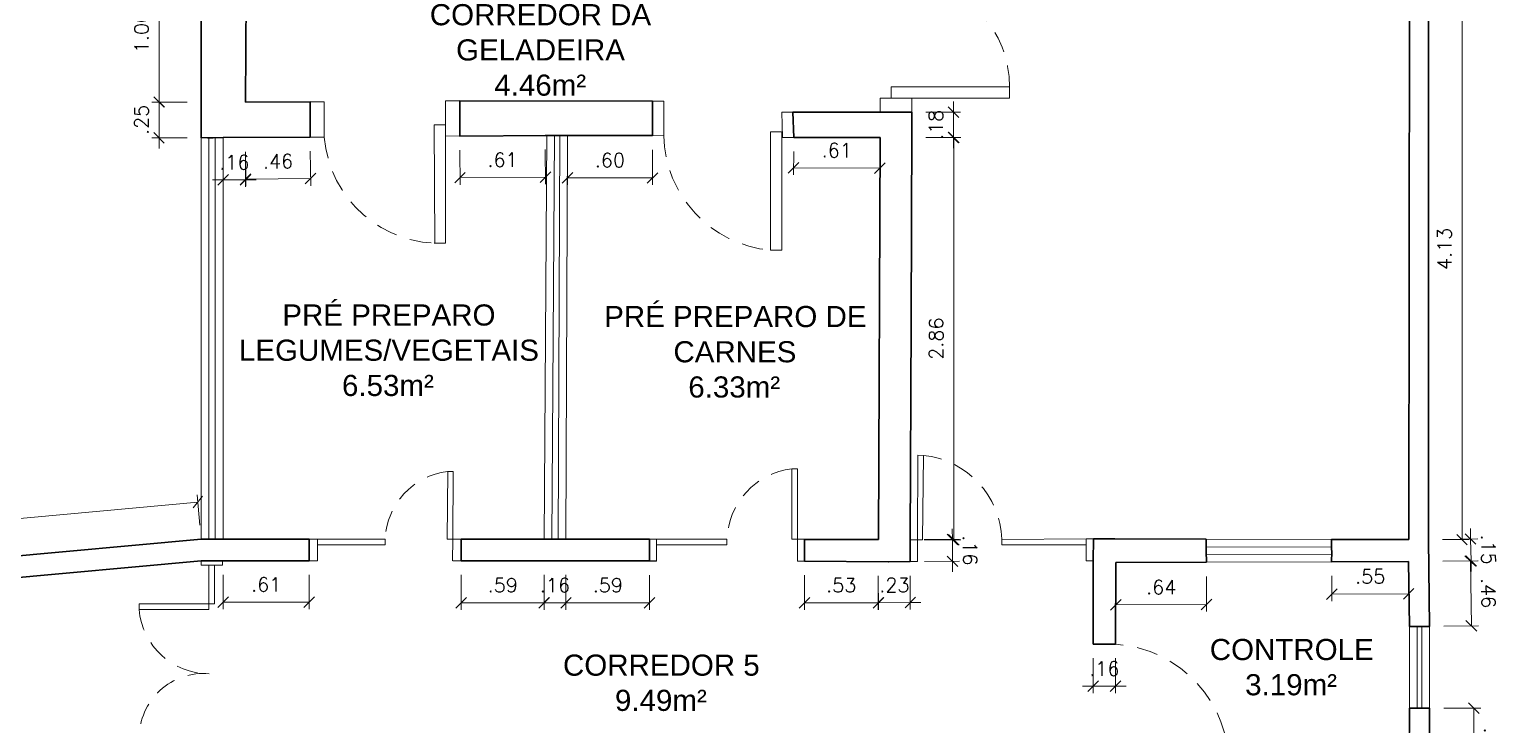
# Model space of a CAD drawing. Header units: centimetres. Extents: x 459.1 to 510, y 305.5 to 323.6.
# Drawn here: x 499.46 to 509.91, y 312.84 to 317.78 of the extents above; entities that cross this region are included whole.
import ezdxf

# ---------------------------------------------------------------- set-up
doc = ezdxf.new("R2010")
doc.units = ezdxf.units.CM
doc.header["$LTSCALE"] = 0.8
doc.linetypes.add('CONTINU', pattern=[0])
doc.linetypes.add('HIDDEN', pattern=[9.525, 6.35, -3.175])
for name, color, linetype, lineweight in [('ARQ-ALVENARIA', 1, 'Continuous', 30), ('ARQ-ALVENARIA FINA', 1, 'Continuous', 20), ('ARQ-COTAS', 30, 'Continuous', 9), ('ARQ-ESQ-TRACEJADA', 2, 'HIDDEN', 9), ('ARQ-ESQUADRIA', 2, 'Continuous', 15), ('ARQ-JANELA', 3, 'CONTINU', 15), ('ARQ-TEXTO4', 4, 'Continuous', 30)]:
    doc.layers.add(name, color=color, linetype=linetype, lineweight=lineweight)
doc.styles.add('arial', font='arial.ttf')
doc.styles.add('Romans_Anot', font='romans.shx')
doc.dimstyles.new('Escala 1-50', dxfattribs={"dimscale": 0.5, "dimtxt": 0.2, "dimasz": 0.15, "dimexe": 0.1, "dimexo": 0.2, "dimgap": 0.15, "dimtad": 1, "dimzin": 4, "dimdsep": 46, "dimtxsty": 'Romans_Anot', "dimblk": 'OBLIQUE', "dimcen": 0.25, "dimclrd": 256, "dimclre": 256, "dimclrt": 2, "dimadec": 0, "dimazin": 0, "dimtfac": 1, "dimtix": 1, "dimtmove": 2, "dimatfit": 3, "dimfxl": 1, "dimtfillclr": 256, "dimlwd": -1, "dimlwe": -1, "dimarcsym": 0})

# ---------------------------------------------------------------- blocks, each defined once
blk = doc.blocks.new('_Oblique')
at = {"color": 0, "linetype": 'ByBlock', "lineweight": -2}
blk.add_line((-0.5, -0.5), (0.5, 0.5), dxfattribs=at)
blk = doc.blocks.new('*D235')
at = {"layer": 'ARQ-COTAS', "ltscale": 0.03, "transparency": 16777216}
for p, q in [((509.503, 312.958), (509.766, 312.958)), ((509.716, 312.958), (509.716, 312.468)), ((509.503, 312.468), (509.766, 312.468))]:
    blk.add_line(p, q, dxfattribs=at)
at = {"layer": 'Defpoints', "color": 0, "lineweight": 5, "ltscale": 0.03, "transparency": 16777216}
for p in [(509.403, 312.958), (509.403, 312.468), (509.716, 312.468)]:
    blk.add_point(p, dxfattribs=at)
at = {"layer": 'ARQ-COTAS', "ltscale": 0.03, "transparency": 16777216, "xscale": 0.075, "yscale": 0.075, "zscale": 0.075}
for p, rotation in [((509.716, 312.958), 90.00014229508287), ((509.716, 312.468), 270.0001422950829)]:
    blk.add_blockref('_Oblique', p, dxfattribs=dict(at, rotation=rotation))
at = {"layer": 'ARQ-COTAS', "color": 2, "ltscale": 0.03, "transparency": 16777216, "insert": (509.841, 312.713), "char_height": 0.1, "attachment_point": 5, "rotation": 270.0001, "style": 'Romans_Anot'}
blk.add_mtext('.49', dxfattribs=at)
blk = doc.blocks.new('*D240')
at = {"layer": 'ARQ-COTAS', "ltscale": 0.03, "transparency": 16777216}
for p, q in [((509.497, 314.001), (509.742, 314.004)), ((509.692, 314.003), (509.699, 313.542)), ((509.503, 313.54), (509.749, 313.543))]:
    blk.add_line(p, q, dxfattribs=at)
at = {"layer": 'Defpoints', "color": 0, "lineweight": 5, "ltscale": 0.03, "transparency": 16777216}
for p in [(509.397, 313.999), (509.403, 313.538), (509.699, 313.542)]:
    blk.add_point(p, dxfattribs=at)
at = {"layer": 'ARQ-COTAS', "ltscale": 0.03, "transparency": 16777216, "xscale": 0.075, "yscale": 0.075, "zscale": 0.075}
for p, rotation in [((509.692, 314.003), 90.8219027695081), ((509.699, 313.542), 270.8219027695081)]:
    blk.add_blockref('_Oblique', p, dxfattribs=dict(at, rotation=rotation))
at = {"layer": 'ARQ-COTAS', "color": 2, "ltscale": 0.03, "transparency": 16777216, "insert": (509.82, 313.775), "char_height": 0.1, "attachment_point": 5, "rotation": 270.8219, "style": 'Romans_Anot'}
blk.add_mtext('.46', dxfattribs=at)
blk = doc.blocks.new('*D242')
at = {"layer": 'ARQ-COTAS', "ltscale": 0.03, "transparency": 16777216}
for p, q in [((509.494, 314.155), (509.744, 314.159)), ((509.694, 314.158), (509.693, 314.233)), ((509.694, 314.158), (509.697, 314.003)), ((509.497, 314.001), (509.747, 314.004)), ((509.697, 314.003), (509.698, 313.928))]:
    blk.add_line(p, q, dxfattribs=at)
at = {"layer": 'Defpoints', "color": 0, "lineweight": 5, "ltscale": 0.03, "transparency": 16777216}
for p in [(509.394, 314.154), (509.397, 313.999), (509.697, 314.003)]:
    blk.add_point(p, dxfattribs=at)
at = {"layer": 'ARQ-COTAS', "ltscale": 0.03, "transparency": 16777216, "xscale": 0.075, "yscale": 0.075, "zscale": 0.075}
for p, rotation in [((509.694, 314.158), 270.8219027695119), ((509.697, 314.003), 90.82190276951192)]:
    blk.add_blockref('_Oblique', p, dxfattribs=dict(at, rotation=rotation))
at = {"layer": 'ARQ-COTAS', "color": 2, "ltscale": 0.03, "transparency": 16777216, "insert": (509.821, 314.083), "char_height": 0.1, "attachment_point": 5, "rotation": 270.8219, "style": 'Romans_Anot'}
blk.add_mtext('.15', dxfattribs=at)
blk = doc.blocks.new('*D247')
at = {"layer": 'ARQ-COTAS', "ltscale": 0.03, "transparency": 16777216}
for p, q in [((509.496, 318.282), (509.684, 318.282)), ((509.633, 314.154), (509.634, 318.282)), ((509.494, 314.154), (509.683, 314.154))]:
    blk.add_line(p, q, dxfattribs=at)
at = {"layer": 'Defpoints', "color": 0, "lineweight": 5, "ltscale": 0.03, "transparency": 16777216}
for p in [(509.396, 318.282), (509.634, 318.282), (509.394, 314.154)]:
    blk.add_point(p, dxfattribs=at)
at = {"layer": 'ARQ-COTAS', "ltscale": 0.03, "transparency": 16777216, "xscale": 0.075, "yscale": 0.075, "zscale": 0.075}
for p, rotation in [((509.634, 318.282), 89.98130791832868), ((509.633, 314.154), 269.9813079183287)]:
    blk.add_blockref('_Oblique', p, dxfattribs=dict(at, rotation=rotation))
at = {"layer": 'ARQ-COTAS', "color": 2, "ltscale": 0.03, "transparency": 16777216, "insert": (509.509, 316.218), "char_height": 0.1, "attachment_point": 5, "rotation": 89.9813, "style": 'Romans_Anot'}
blk.add_mtext('4.13', dxfattribs=at)
blk = doc.blocks.new('*D255')
at = {"layer": 'ARQ-COTAS', "ltscale": 0.03, "transparency": 16777216}
for p, q in [((500.58, 318.256), (500.331, 318.256)), ((500.381, 318.256), (500.381, 317.261)), ((500.58, 317.261), (500.331, 317.261))]:
    blk.add_line(p, q, dxfattribs=at)
at = {"layer": 'Defpoints', "color": 0, "lineweight": 5, "ltscale": 0.03, "transparency": 16777216}
for p in [(500.68, 318.256), (500.381, 317.261), (500.68, 317.261)]:
    blk.add_point(p, dxfattribs=at)
at = {"layer": 'ARQ-COTAS', "ltscale": 0.03, "transparency": 16777216, "xscale": 0.075, "yscale": 0.075, "zscale": 0.075}
for p, rotation in [((500.381, 318.256), 90), ((500.381, 317.261), 270)]:
    blk.add_blockref('_Oblique', p, dxfattribs=dict(at, rotation=rotation))
at = {"layer": 'ARQ-COTAS', "color": 2, "ltscale": 0.03, "transparency": 16777216, "insert": (500.256, 317.758), "char_height": 0.1, "attachment_point": 5, "rotation": 90, "style": 'Romans_Anot'}
blk.add_mtext('1.00', dxfattribs=at)
blk = doc.blocks.new('*D256')
at = {"layer": 'ARQ-COTAS', "ltscale": 0.03, "transparency": 16777216}
for p, q in [((500.38, 317.261), (500.38, 317.336)), ((500.58, 317.261), (500.33, 317.261)), ((500.38, 317.261), (500.38, 317.007)), ((500.58, 317.007), (500.33, 317.007)), ((500.38, 317.007), (500.38, 316.932))]:
    blk.add_line(p, q, dxfattribs=at)
at = {"layer": 'Defpoints', "color": 0, "lineweight": 5, "ltscale": 0.03, "transparency": 16777216}
for p in [(500.68, 317.261), (500.38, 317.007), (500.68, 317.007)]:
    blk.add_point(p, dxfattribs=at)
at = {"layer": 'ARQ-COTAS', "ltscale": 0.03, "transparency": 16777216, "xscale": 0.075, "yscale": 0.075, "zscale": 0.075}
for p, rotation in [((500.38, 317.261), 270), ((500.38, 317.007), 90)]:
    blk.add_blockref('_Oblique', p, dxfattribs=dict(at, rotation=rotation))
at = {"layer": 'ARQ-COTAS', "color": 2, "ltscale": 0.03, "transparency": 16777216, "insert": (500.255, 317.134), "char_height": 0.1, "attachment_point": 5, "rotation": 90, "style": 'Romans_Anot'}
blk.add_mtext('.25', dxfattribs=at)
blk = doc.blocks.new('*D257')
at = {"layer": 'ARQ-COTAS', "ltscale": 0.03, "transparency": 16777216}
for p, q in [((500.671, 314.257), (500.652, 314.471)), ((500.656, 314.421), (497.006, 314.084)), ((497.021, 313.92), (497.002, 314.134))]:
    blk.add_line(p, q, dxfattribs=at)
at = {"layer": 'Defpoints', "color": 0, "lineweight": 5, "ltscale": 0.03, "transparency": 16777216}
for p in [(500.68, 314.158), (497.006, 314.084), (497.03, 313.821)]:
    blk.add_point(p, dxfattribs=at)
at = {"layer": 'ARQ-COTAS', "ltscale": 0.03, "transparency": 16777216, "xscale": 0.075, "yscale": 0.075, "zscale": 0.075}
for p, rotation in [((500.656, 314.421), 5.2768800513073), ((497.006, 314.084), 185.2768800513073)]:
    blk.add_blockref('_Oblique', p, dxfattribs=dict(at, rotation=rotation))
at = {"layer": 'ARQ-COTAS', "color": 2, "ltscale": 0.03, "transparency": 16777216, "insert": (498.82, 314.377), "char_height": 0.1, "attachment_point": 5, "rotation": 5.2769, "style": 'Romans_Anot'}
blk.add_mtext('3.67', dxfattribs=at)
blk = doc.blocks.new('*D348')
at = {"layer": 'ARQ-COTAS', "ltscale": 0.03, "transparency": 16777216}
for p, q in [((507.013, 313.313), (507.013, 313.063)), ((507.173, 313.313), (507.172, 313.063)), ((507.013, 313.113), (506.938, 313.113)), ((507.013, 313.113), (507.173, 313.113)), ((507.173, 313.113), (507.248, 313.113))]:
    blk.add_line(p, q, dxfattribs=at)
at = {"layer": 'Defpoints', "color": 0, "lineweight": 5, "ltscale": 0.03, "transparency": 16777216}
for p in [(507.013, 313.413), (507.173, 313.413), (507.173, 313.113)]:
    blk.add_point(p, dxfattribs=at)
at = {"layer": 'ARQ-COTAS', "ltscale": 0.03, "transparency": 16777216, "xscale": 0.075, "yscale": 0.075, "zscale": 0.075}
for p, rotation in [((507.013, 313.113), 359.914790755933), ((507.173, 313.113), 179.914790755933)]:
    blk.add_blockref('_Oblique', p, dxfattribs=dict(at, rotation=rotation))
at = {"layer": 'ARQ-COTAS', "color": 2, "ltscale": 0.03, "transparency": 16777216, "insert": (507.093, 313.238), "char_height": 0.1, "attachment_point": 5, "rotation": 359.9148, "style": 'Romans_Anot'}
blk.add_mtext('.16', dxfattribs=at)
blk = doc.blocks.new('*D349')
at = {"layer": 'ARQ-COTAS', "ltscale": 0.03, "transparency": 16777216}
for p, q in [((507.174, 313.891), (507.175, 313.641)), ((507.818, 313.893), (507.819, 313.643)), ((507.175, 313.691), (507.819, 313.693))]:
    blk.add_line(p, q, dxfattribs=at)
at = {"layer": 'Defpoints', "color": 0, "lineweight": 5, "ltscale": 0.03, "transparency": 16777216}
for p in [(507.174, 313.991), (507.818, 313.993), (507.819, 313.693)]:
    blk.add_point(p, dxfattribs=at)
at = {"layer": 'ARQ-COTAS', "ltscale": 0.03, "transparency": 16777216, "xscale": 0.075, "yscale": 0.075, "zscale": 0.075}
for p, rotation in [((507.175, 313.691), 180.229467363061), ((507.819, 313.693), 0.2294673630610322)]:
    blk.add_blockref('_Oblique', p, dxfattribs=dict(at, rotation=rotation))
at = {"layer": 'ARQ-COTAS', "color": 2, "ltscale": 0.03, "transparency": 16777216, "insert": (507.497, 313.817), "char_height": 0.1, "attachment_point": 5, "rotation": 0.2295, "style": 'Romans_Anot'}
blk.add_mtext('.64', dxfattribs=at)
blk = doc.blocks.new('*D351')
at = {"layer": 'ARQ-COTAS', "ltscale": 0.03, "transparency": 16777216}
for p, q in [((508.708, 313.897), (508.709, 313.717)), ((509.254, 313.899), (509.254, 313.719)), ((508.708, 313.767), (509.254, 313.769))]:
    blk.add_line(p, q, dxfattribs=at)
at = {"layer": 'Defpoints', "color": 0, "lineweight": 5, "ltscale": 0.03, "transparency": 16777216}
for p in [(508.707, 313.997), (509.253, 313.999), (509.254, 313.769)]:
    blk.add_point(p, dxfattribs=at)
at = {"layer": 'ARQ-COTAS', "ltscale": 0.03, "transparency": 16777216, "xscale": 0.075, "yscale": 0.075, "zscale": 0.075}
for p, rotation in [((508.708, 313.767), 180.2294673631047), ((509.254, 313.769), 0.2294673631046821)]:
    blk.add_blockref('_Oblique', p, dxfattribs=dict(at, rotation=rotation))
at = {"layer": 'ARQ-COTAS', "color": 2, "ltscale": 0.03, "transparency": 16777216, "insert": (508.981, 313.893), "char_height": 0.1, "attachment_point": 5, "rotation": 0.2295, "style": 'Romans_Anot'}
blk.add_mtext('.55', dxfattribs=at)
blk = doc.blocks.new('*D359')
at = {"layer": 'ARQ-COTAS', "ltscale": 0.03, "transparency": 16777216}
for p, q in [((505.814, 314.154), (506.064, 314.155)), ((506.014, 314.155), (506.013, 314.23)), ((506.015, 314), (506.014, 314.155)), ((505.815, 313.999), (506.065, 314)), ((506.015, 314), (506.015, 313.925))]:
    blk.add_line(p, q, dxfattribs=at)
at = {"layer": 'Defpoints', "color": 0, "lineweight": 5, "ltscale": 0.03, "transparency": 16777216}
for p in [(505.714, 314.153), (506.014, 314.155), (505.715, 313.998)]:
    blk.add_point(p, dxfattribs=at)
at = {"layer": 'ARQ-COTAS', "ltscale": 0.03, "transparency": 16777216, "xscale": 0.075, "yscale": 0.075, "zscale": 0.075}
for p, rotation in [((506.014, 314.155), 270.3244197763817), ((506.015, 314), 90.32441977638166)]:
    blk.add_blockref('_Oblique', p, dxfattribs=dict(at, rotation=rotation))
at = {"layer": 'ARQ-COTAS', "color": 2, "ltscale": 0.03, "transparency": 16777216, "insert": (506.139, 314.078), "char_height": 0.1, "attachment_point": 5, "rotation": 270.3244, "style": 'Romans_Anot'}
blk.add_mtext('.16', dxfattribs=at)
blk = doc.blocks.new('*D360')
at = {"layer": 'ARQ-COTAS', "ltscale": 0.03, "transparency": 16777216}
for p, q in [((505.825, 317.009), (506.074, 317.009)), ((506.024, 314.153), (506.024, 317.009)), ((505.814, 314.153), (506.074, 314.153))]:
    blk.add_line(p, q, dxfattribs=at)
at = {"layer": 'Defpoints', "color": 0, "lineweight": 5, "ltscale": 0.03, "transparency": 16777216}
for p in [(505.725, 317.009), (506.024, 317.009), (505.714, 314.153)]:
    blk.add_point(p, dxfattribs=at)
at = {"layer": 'ARQ-COTAS', "ltscale": 0.03, "transparency": 16777216, "xscale": 0.075, "yscale": 0.075, "zscale": 0.075}
for p, rotation in [((506.024, 317.009), 90), ((506.024, 314.153), 270)]:
    blk.add_blockref('_Oblique', p, dxfattribs=dict(at, rotation=rotation))
at = {"layer": 'ARQ-COTAS', "color": 2, "ltscale": 0.03, "transparency": 16777216, "insert": (505.899, 315.581), "char_height": 0.1, "attachment_point": 5, "rotation": 90, "style": 'Romans_Anot'}
blk.add_mtext('2.86', dxfattribs=at)
blk = doc.blocks.new('*D361')
at = {"layer": 'ARQ-COTAS', "ltscale": 0.03, "transparency": 16777216}
for p, q in [((505.825, 317.189), (506.072, 317.189)), ((506.022, 317.189), (506.021, 317.009)), ((506.022, 317.189), (506.022, 317.264)), ((505.825, 317.009), (506.071, 317.009)), ((506.021, 317.009), (506.021, 316.934))]:
    blk.add_line(p, q, dxfattribs=at)
at = {"layer": 'Defpoints', "color": 0, "lineweight": 5, "ltscale": 0.03, "transparency": 16777216}
for p in [(505.725, 317.189), (505.725, 317.009), (506.021, 317.009)]:
    blk.add_point(p, dxfattribs=at)
at = {"layer": 'ARQ-COTAS', "ltscale": 0.03, "transparency": 16777216, "xscale": 0.075, "yscale": 0.075, "zscale": 0.075}
for p, rotation in [((506.022, 317.189), 269.9193560009733), ((506.021, 317.009), 89.9193560009733)]:
    blk.add_blockref('_Oblique', p, dxfattribs=dict(at, rotation=rotation))
at = {"layer": 'ARQ-COTAS', "color": 2, "ltscale": 0.03, "transparency": 16777216, "insert": (505.897, 317.099), "char_height": 0.1, "attachment_point": 5, "rotation": 89.9194, "style": 'Romans_Anot'}
blk.add_mtext('.18', dxfattribs=at)
blk = doc.blocks.new('*D376')
at = {"layer": 'ARQ-COTAS', "ltscale": 0.03, "transparency": 16777216}
for p, q in [((500.835, 316.908), (500.835, 316.658)), ((500.994, 316.908), (500.994, 316.658)), ((500.835, 316.708), (500.76, 316.708)), ((500.835, 316.708), (500.994, 316.708)), ((500.994, 316.708), (501.069, 316.708))]:
    blk.add_line(p, q, dxfattribs=at)
at = {"layer": 'Defpoints', "color": 0, "lineweight": 5, "ltscale": 0.03, "transparency": 16777216}
for p in [(500.835, 317.008), (500.994, 317.008), (500.994, 316.708)]:
    blk.add_point(p, dxfattribs=at)
at = {"layer": 'ARQ-COTAS', "ltscale": 0.03, "transparency": 16777216, "xscale": 0.075, "yscale": 0.075, "zscale": 0.075}
blk.add_blockref('_Oblique', (500.835, 316.708), dxfattribs=at)
at = {"layer": 'ARQ-COTAS', "ltscale": 0.03, "transparency": 16777216, "xscale": 0.075, "yscale": 0.075, "zscale": 0.075, "rotation": 180}
blk.add_blockref('_Oblique', (500.994, 316.708), dxfattribs=at)
at = {"layer": 'ARQ-COTAS', "color": 2, "ltscale": 0.03, "transparency": 16777216, "insert": (500.915, 316.833), "char_height": 0.1, "attachment_point": 5, "style": 'Romans_Anot'}
blk.add_mtext('.16', dxfattribs=at)
blk = doc.blocks.new('*D377')
at = {"layer": 'ARQ-COTAS', "ltscale": 0.03, "transparency": 16777216}
for p, q in [((500.995, 316.908), (500.997, 316.663)), ((501.454, 316.912), (501.457, 316.667)), ((500.996, 316.713), (501.456, 316.717))]:
    blk.add_line(p, q, dxfattribs=at)
at = {"layer": 'Defpoints', "color": 0, "lineweight": 5, "ltscale": 0.03, "transparency": 16777216}
for p in [(500.994, 317.008), (501.454, 317.012), (501.456, 316.717)]:
    blk.add_point(p, dxfattribs=at)
at = {"layer": 'ARQ-COTAS', "ltscale": 0.03, "transparency": 16777216, "xscale": 0.075, "yscale": 0.075, "zscale": 0.075}
for p, rotation in [((500.996, 316.713), 180.5081607928155), ((501.456, 316.717), 0.5081607928154742)]:
    blk.add_blockref('_Oblique', p, dxfattribs=dict(at, rotation=rotation))
at = {"layer": 'ARQ-COTAS', "color": 2, "ltscale": 0.03, "transparency": 16777216, "insert": (501.225, 316.84), "char_height": 0.1, "attachment_point": 5, "rotation": 0.5082, "style": 'Romans_Anot'}
blk.add_mtext('.46', dxfattribs=at)
blk = doc.blocks.new('*D378')
at = {"layer": 'ARQ-COTAS', "ltscale": 0.03, "transparency": 16777216}
for p, q in [((502.517, 316.919), (502.519, 316.674)), ((503.123, 316.923), (503.124, 316.678)), ((502.518, 316.724), (503.124, 316.728))]:
    blk.add_line(p, q, dxfattribs=at)
at = {"layer": 'Defpoints', "color": 0, "lineweight": 5, "ltscale": 0.03, "transparency": 16777216}
for p in [(502.516, 317.019), (503.122, 317.023), (503.124, 316.728)]:
    blk.add_point(p, dxfattribs=at)
at = {"layer": 'ARQ-COTAS', "ltscale": 0.03, "transparency": 16777216, "xscale": 0.075, "yscale": 0.075, "zscale": 0.075}
for p, rotation in [((502.518, 316.724), 180.3684126474015), ((503.124, 316.728), 0.3684126474015065)]:
    blk.add_blockref('_Oblique', p, dxfattribs=dict(at, rotation=rotation))
at = {"layer": 'ARQ-COTAS', "color": 2, "ltscale": 0.03, "transparency": 16777216, "insert": (502.82, 316.851), "char_height": 0.1, "attachment_point": 5, "rotation": 0.3684, "style": 'Romans_Anot'}
blk.add_mtext('.61', dxfattribs=at)
blk = doc.blocks.new('*D379')
at = {"layer": 'ARQ-COTAS', "ltscale": 0.03, "transparency": 16777216}
for p, q in [((503.281, 316.923), (503.28, 316.673)), ((503.885, 316.921), (503.884, 316.672)), ((503.28, 316.723), (503.884, 316.722))]:
    blk.add_line(p, q, dxfattribs=at)
at = {"layer": 'Defpoints', "color": 0, "lineweight": 5, "ltscale": 0.03, "transparency": 16777216}
for p in [(503.281, 317.023), (503.885, 317.021), (503.884, 316.722)]:
    blk.add_point(p, dxfattribs=at)
at = {"layer": 'ARQ-COTAS', "ltscale": 0.03, "transparency": 16777216, "xscale": 0.075, "yscale": 0.075, "zscale": 0.075}
for p, rotation in [((503.28, 316.723), 179.8665074409046), ((503.884, 316.722), 359.8665074409046)]:
    blk.add_blockref('_Oblique', p, dxfattribs=dict(at, rotation=rotation))
at = {"layer": 'ARQ-COTAS', "color": 2, "ltscale": 0.03, "transparency": 16777216, "insert": (503.582, 316.848), "char_height": 0.1, "attachment_point": 5, "rotation": 359.8665, "style": 'Romans_Anot'}
blk.add_mtext('.60', dxfattribs=at)
blk = doc.blocks.new('*D380')
at = {"layer": 'ARQ-COTAS', "ltscale": 0.03, "transparency": 16777216}
for p, q in [((504.887, 316.909), (504.886, 316.744)), ((505.499, 316.907), (505.499, 316.742)), ((504.886, 316.794), (505.499, 316.792))]:
    blk.add_line(p, q, dxfattribs=at)
at = {"layer": 'Defpoints', "color": 0, "lineweight": 5, "ltscale": 0.03, "transparency": 16777216}
for p in [(504.887, 317.009), (505.5, 317.007), (505.499, 316.792)]:
    blk.add_point(p, dxfattribs=at)
at = {"layer": 'ARQ-COTAS', "ltscale": 0.03, "transparency": 16777216, "xscale": 0.075, "yscale": 0.075, "zscale": 0.075}
for p, rotation in [((504.886, 316.794), 179.781410326667), ((505.499, 316.792), 359.781410326667)]:
    blk.add_blockref('_Oblique', p, dxfattribs=dict(at, rotation=rotation))
at = {"layer": 'ARQ-COTAS', "color": 2, "ltscale": 0.03, "transparency": 16777216, "insert": (505.193, 316.918), "char_height": 0.1, "attachment_point": 5, "rotation": 359.7814, "style": 'Romans_Anot'}
blk.add_mtext('.61', dxfattribs=at)
blk = doc.blocks.new('*D383')
at = {"layer": 'ARQ-COTAS', "ltscale": 0.03, "transparency": 16777216}
for p, q in [((500.835, 313.903), (500.835, 313.66)), ((501.446, 313.903), (501.446, 313.66)), ((500.835, 313.71), (501.446, 313.71))]:
    blk.add_line(p, q, dxfattribs=at)
at = {"layer": 'Defpoints', "color": 0, "lineweight": 5, "ltscale": 0.03, "transparency": 16777216}
for p in [(500.835, 314.003), (501.446, 314.003), (501.446, 313.71)]:
    blk.add_point(p, dxfattribs=at)
at = {"layer": 'ARQ-COTAS', "ltscale": 0.03, "transparency": 16777216, "xscale": 0.075, "yscale": 0.075, "zscale": 0.075, "rotation": 180}
blk.add_blockref('_Oblique', (500.835, 313.71), dxfattribs=at)
at = {"layer": 'ARQ-COTAS', "ltscale": 0.03, "transparency": 16777216, "xscale": 0.075, "yscale": 0.075, "zscale": 0.075}
blk.add_blockref('_Oblique', (501.446, 313.71), dxfattribs=at)
at = {"layer": 'ARQ-COTAS', "color": 2, "ltscale": 0.03, "transparency": 16777216, "insert": (501.141, 313.835), "char_height": 0.1, "attachment_point": 5, "style": 'Romans_Anot'}
blk.add_mtext('.61', dxfattribs=at)
blk = doc.blocks.new('*D384')
at = {"layer": 'ARQ-COTAS', "ltscale": 0.03, "transparency": 16777216}
for p, q in [((502.526, 313.903), (502.526, 313.656)), ((503.115, 313.903), (503.115, 313.656)), ((502.526, 313.706), (503.115, 313.706))]:
    blk.add_line(p, q, dxfattribs=at)
at = {"layer": 'Defpoints', "color": 0, "lineweight": 5, "ltscale": 0.03, "transparency": 16777216}
for p in [(502.526, 314.003), (503.115, 314.003), (503.115, 313.706)]:
    blk.add_point(p, dxfattribs=at)
at = {"layer": 'ARQ-COTAS', "ltscale": 0.03, "transparency": 16777216, "xscale": 0.075, "yscale": 0.075, "zscale": 0.075, "rotation": 180}
blk.add_blockref('_Oblique', (502.526, 313.706), dxfattribs=at)
at = {"layer": 'ARQ-COTAS', "ltscale": 0.03, "transparency": 16777216, "xscale": 0.075, "yscale": 0.075, "zscale": 0.075}
blk.add_blockref('_Oblique', (503.115, 313.706), dxfattribs=at)
at = {"layer": 'ARQ-COTAS', "color": 2, "ltscale": 0.03, "transparency": 16777216, "insert": (502.821, 313.831), "char_height": 0.1, "attachment_point": 5, "style": 'Romans_Anot'}
blk.add_mtext('.59', dxfattribs=at)
blk = doc.blocks.new('*D385')
at = {"layer": 'ARQ-COTAS', "ltscale": 0.03, "transparency": 16777216}
for p, q in [((503.114, 313.903), (503.114, 313.655)), ((503.27, 313.903), (503.27, 313.655)), ((503.114, 313.705), (503.039, 313.705)), ((503.114, 313.705), (503.27, 313.705)), ((503.27, 313.705), (503.345, 313.705))]:
    blk.add_line(p, q, dxfattribs=at)
at = {"layer": 'Defpoints', "color": 0, "lineweight": 5, "ltscale": 0.03, "transparency": 16777216}
for p in [(503.114, 314.003), (503.27, 314.003), (503.27, 313.705)]:
    blk.add_point(p, dxfattribs=at)
at = {"layer": 'ARQ-COTAS', "ltscale": 0.03, "transparency": 16777216, "xscale": 0.075, "yscale": 0.075, "zscale": 0.075}
blk.add_blockref('_Oblique', (503.114, 313.705), dxfattribs=at)
at = {"layer": 'ARQ-COTAS', "ltscale": 0.03, "transparency": 16777216, "xscale": 0.075, "yscale": 0.075, "zscale": 0.075, "rotation": 180}
blk.add_blockref('_Oblique', (503.27, 313.705), dxfattribs=at)
at = {"layer": 'ARQ-COTAS', "color": 2, "ltscale": 0.03, "transparency": 16777216, "insert": (503.192, 313.83), "char_height": 0.1, "attachment_point": 5, "style": 'Romans_Anot'}
blk.add_mtext('.16', dxfattribs=at)
blk = doc.blocks.new('*D386')
at = {"layer": 'ARQ-COTAS', "ltscale": 0.03, "transparency": 16777216}
for p, q in [((503.27, 313.903), (503.27, 313.656)), ((503.863, 313.902), (503.863, 313.656)), ((503.27, 313.706), (503.863, 313.706))]:
    blk.add_line(p, q, dxfattribs=at)
at = {"layer": 'Defpoints', "color": 0, "lineweight": 5, "ltscale": 0.03, "transparency": 16777216}
for p in [(503.27, 314.003), (503.863, 314.002), (503.863, 313.706)]:
    blk.add_point(p, dxfattribs=at)
at = {"layer": 'ARQ-COTAS', "ltscale": 0.03, "transparency": 16777216, "xscale": 0.075, "yscale": 0.075, "zscale": 0.075, "rotation": 180}
blk.add_blockref('_Oblique', (503.27, 313.706), dxfattribs=at)
at = {"layer": 'ARQ-COTAS', "ltscale": 0.03, "transparency": 16777216, "xscale": 0.075, "yscale": 0.075, "zscale": 0.075}
blk.add_blockref('_Oblique', (503.863, 313.706), dxfattribs=at)
at = {"layer": 'ARQ-COTAS', "color": 2, "ltscale": 0.03, "transparency": 16777216, "insert": (503.567, 313.831), "char_height": 0.1, "attachment_point": 5, "style": 'Romans_Anot'}
blk.add_mtext('.59', dxfattribs=at)
blk = doc.blocks.new('*D387')
at = {"layer": 'ARQ-COTAS', "ltscale": 0.03, "transparency": 16777216}
for p, q in [((504.963, 313.902), (504.963, 313.656)), ((505.488, 313.898), (505.488, 313.656)), ((504.963, 313.706), (505.488, 313.706))]:
    blk.add_line(p, q, dxfattribs=at)
at = {"layer": 'Defpoints', "color": 0, "lineweight": 5, "ltscale": 0.03, "transparency": 16777216}
for p in [(504.963, 314.002), (505.488, 313.998), (505.488, 313.706)]:
    blk.add_point(p, dxfattribs=at)
at = {"layer": 'ARQ-COTAS', "ltscale": 0.03, "transparency": 16777216, "xscale": 0.075, "yscale": 0.075, "zscale": 0.075, "rotation": 180}
blk.add_blockref('_Oblique', (504.963, 313.706), dxfattribs=at)
at = {"layer": 'ARQ-COTAS', "ltscale": 0.03, "transparency": 16777216, "xscale": 0.075, "yscale": 0.075, "zscale": 0.075}
blk.add_blockref('_Oblique', (505.488, 313.706), dxfattribs=at)
at = {"layer": 'ARQ-COTAS', "color": 2, "ltscale": 0.03, "transparency": 16777216, "insert": (505.225, 313.831), "char_height": 0.1, "attachment_point": 5, "style": 'Romans_Anot'}
blk.add_mtext('.53', dxfattribs=at)
blk = doc.blocks.new('*D388')
at = {"layer": 'ARQ-COTAS', "ltscale": 0.03, "transparency": 16777216}
for p, q in [((505.488, 313.898), (505.489, 313.656)), ((505.715, 313.898), (505.715, 313.657)), ((505.489, 313.706), (505.414, 313.706)), ((505.489, 313.706), (505.715, 313.707)), ((505.715, 313.707), (505.79, 313.707))]:
    blk.add_line(p, q, dxfattribs=at)
at = {"layer": 'Defpoints', "color": 0, "lineweight": 5, "ltscale": 0.03, "transparency": 16777216}
for p in [(505.488, 313.998), (505.715, 313.998), (505.715, 313.707)]:
    blk.add_point(p, dxfattribs=at)
at = {"layer": 'ARQ-COTAS', "ltscale": 0.03, "transparency": 16777216, "xscale": 0.075, "yscale": 0.075, "zscale": 0.075}
for p, rotation in [((505.489, 313.706), 0.08684512399047328), ((505.715, 313.707), 180.0868451239905)]:
    blk.add_blockref('_Oblique', p, dxfattribs=dict(at, rotation=rotation))
at = {"layer": 'ARQ-COTAS', "color": 2, "ltscale": 0.03, "transparency": 16777216, "insert": (505.602, 313.832), "char_height": 0.1, "attachment_point": 5, "rotation": 0.0868, "style": 'Romans_Anot'}
blk.add_mtext('.23', dxfattribs=at)

msp = doc.modelspace()

# ---------------------------------------------------------------- linework, layer by layer
at = {"layer": 'ARQ-ALVENARIA'}
for p, q in [((509.394, 314.154), (509.397, 322.915)), ((500.68, 317.162), (500.68, 320.924)), ((500.999, 318.241), (500.994, 317.259)), ((509.261, 318.282), (509.254, 314.154)), ((502.516, 317.019), (502.516, 317.269)), ((502.516, 317.269), (503.885, 317.266)), ((500.994, 317.259), (501.454, 317.262)), ((501.454, 317.262), (501.454, 317.012)), ((503.885, 317.023), (503.885, 317.266)), ((503.885, 317.023), (503.885, 317.192)), ((505.5, 317.189), (504.882, 317.189)), ((504.882, 317.189), (504.887, 317.009)), ((505.725, 317.189), (505.5, 317.189)), ((505.5, 317.189), (505.725, 317.189)), ((505.725, 317.089), (505.725, 317.189)), ((500.68, 317.007), (500.68, 317.162)), ((505.725, 317.089), (505.722, 315.706)), ((505.725, 317.089), (505.725, 317.099)), ((500.835, 317.008), (500.68, 317.007)), ((500.725, 317.007), (500.745, 317.007)), ((500.745, 317.007), (500.765, 317.007)), ((501.454, 317.012), (500.835, 317.008)), ((502.515, 317.02), (502.516, 317.02)), ((503.134, 317.023), (502.516, 317.019)), ((503.281, 317.023), (503.122, 317.023)), ((503.122, 317.023), (503.187, 317.023)), ((503.281, 317.023), (503.885, 317.023)), ((504.887, 317.009), (505.5, 317.009)), ((505.5, 317.009), (505.489, 314.155)), ((505.714, 314.153), (505.722, 315.706)), ((500.68, 314.158), (497.03, 313.821)), ((500.835, 314.158), (500.68, 314.158)), ((500.68, 314.158), (500.745, 314.158)), ((501.446, 314.158), (500.835, 314.158)), ((501.446, 314.158), (501.446, 314.003)), ((503.115, 314.158), (502.526, 314.158)), ((502.526, 314.158), (502.526, 314.003)), ((503.27, 314.158), (503.115, 314.158)), ((503.27, 314.158), (503.115, 314.158)), ((503.187, 314.158), (503.207, 314.158)), ((503.863, 314.158), (503.27, 314.158)), ((503.863, 314.158), (503.863, 314.003)), ((503.863, 314.157), (503.863, 314.002)), ((504.963, 314.002), (504.963, 314.157)), ((505.489, 314.155), (504.963, 314.155)), ((505.715, 313.998), (505.714, 314.153)), ((507.015, 314.159), (507.014, 314.004)), ((507.168, 314.159), (507.015, 314.159)), ((507.015, 314.159), (507.015, 314.156)), ((507.817, 314.157), (507.168, 314.159)), ((507.817, 314.091), (507.817, 314.157)), ((508.707, 314.088), (508.707, 314.155)), ((509.104, 314.154), (508.707, 314.155)), ((509.254, 314.154), (509.104, 314.154)), ((509.394, 314.154), (509.403, 313.538)), ((507.817, 314.071), (507.817, 314.091)), ((507.817, 314.071), (507.818, 313.993)), ((508.707, 314.088), (508.708, 314.068)), ((508.708, 314.068), (508.707, 313.997)), ((500.68, 314.003), (497.03, 313.67)), ((500.835, 314.003), (500.68, 314.003)), ((500.835, 314.003), (501.446, 314.003)), ((503.27, 314.003), (502.526, 314.003)), ((503.27, 314.003), (503.863, 314.003)), ((505.558, 313.997), (504.963, 314.002)), ((505.715, 313.998), (505.56, 313.997)), ((507.014, 314.004), (507.013, 313.413)), ((507.174, 313.991), (507.173, 313.413)), ((507.818, 313.993), (507.174, 313.991)), ((509.253, 313.999), (508.707, 313.997)), ((509.26, 313.538), (509.253, 313.999)), ((509.403, 313.538), (509.26, 313.538)), ((509.26, 313.538), (509.325, 313.538)), ((507.173, 313.413), (507.013, 313.413)), ((509.258, 312.468), (509.259, 312.958)), ((509.259, 312.958), (509.403, 312.958)), ((509.325, 312.958), (509.345, 312.958)), ((509.403, 312.958), (509.403, 312.468))]:
    msp.add_line(p, q, dxfattribs=at)
at = {"layer": 'ARQ-ALVENARIA FINA'}
for p, q in [((500.68, 317.007), (500.68, 314.158)), ((500.835, 314.158), (500.835, 317.008)), ((503.115, 314.158), (503.134, 317.023)), ((503.27, 314.158), (503.281, 317.023)), ((507.817, 314.157), (508.707, 314.155)), ((507.818, 313.993), (508.707, 313.997)), ((509.26, 313.538), (509.259, 312.958)), ((509.403, 312.958), (509.403, 313.538))]:
    msp.add_line(p, q, dxfattribs=at)
at = {"layer": 'ARQ-ESQ-TRACEJADA', "ltscale": 0.03}
for centre, radius, start, end in [((505.652, 317.369), 0.768, 0.0205, 84.4277), ((502.371, 317.078), 0.82, 184.6269, 273.0228), ((504.799, 317.04), 0.835, 181.2397, 264.7126), ((504.937, 314.137), 0.524, 96.9734, 177.8196), ((505.744, 314.135), 0.621, 1.9664, 83.9244), ((502.489, 314.138), 0.503, 96.7746, 177.7226), ((500.735, 313.7), 0.498, 184.8119, 270), ((507.116, 312.552), 0.862, 358.6707, 86.2215), ((500.697, 312.746), 0.458, 85.1881, 180)]:
    msp.add_arc(centre, radius, start, end, dxfattribs=at)
at = {"layer": 'ARQ-ESQUADRIA'}
for p, q in [((502.516, 317.269), (502.414, 317.269)), ((502.414, 317.269), (502.414, 317.184)), ((505.5, 317.189), (505.5, 317.289)), ((505.5, 317.289), (505.699, 317.289)), ((505.725, 317.289), (505.5, 317.289)), ((505.5, 317.289), (505.5, 317.189)), ((505.725, 317.289), (505.5, 317.289)), ((505.58, 317.289), (505.58, 317.369)), ((505.58, 317.369), (506.42, 317.369)), ((505.725, 317.289), (505.58, 317.289)), ((506.42, 317.289), (505.58, 317.289)), ((505.725, 317.189), (505.725, 317.289)), ((505.725, 317.189), (505.725, 317.289)), ((506.42, 317.369), (506.42, 317.289)), ((501.552, 317.263), (501.454, 317.262)), ((501.554, 317.012), (501.552, 317.263)), ((502.414, 317.019), (502.414, 317.184)), ((503.885, 317.266), (503.965, 317.266)), ((503.965, 317.266), (503.965, 317.022)), ((504.882, 317.189), (504.802, 317.189)), ((504.807, 317.009), (504.802, 317.189)), ((502.414, 317.099), (502.334, 317.099)), ((502.334, 317.099), (502.338, 316.259)), ((502.414, 317.019), (502.414, 317.099)), ((502.414, 317.099), (502.414, 316.259)), ((502.414, 317.099), (502.414, 317.019)), ((502.414, 317.099), (502.414, 317.019)), ((501.454, 317.012), (501.554, 317.012)), ((502.414, 317.019), (502.515, 317.02)), ((503.885, 317.023), (503.965, 317.022)), ((504.802, 317.049), (504.722, 317.049)), ((504.722, 317.049), (504.722, 316.209)), ((504.807, 317.009), (504.802, 317.049)), ((504.802, 317.049), (504.802, 316.209)), ((504.887, 317.009), (504.807, 317.009)), ((502.414, 316.259), (502.334, 316.259)), ((504.802, 316.209), (504.722, 316.209)), ((504.913, 314.657), (504.873, 314.657)), ((504.873, 314.657), (504.873, 314.157)), ((504.913, 314.157), (504.913, 314.657)), ((505.765, 314.153), (505.769, 314.753)), ((505.769, 314.753), (505.809, 314.752)), ((505.809, 314.752), (505.802, 314.153)), ((502.426, 314.158), (502.43, 314.638)), ((502.47, 314.638), (502.43, 314.638)), ((502.466, 314.158), (502.47, 314.638)), ((501.506, 314.158), (501.446, 314.158)), ((501.986, 314.158), (501.506, 314.158)), ((501.506, 314.158), (501.506, 314.118)), ((501.986, 314.158), (501.987, 314.118)), ((502.466, 314.158), (502.426, 314.158)), ((502.466, 314.158), (502.465, 314.003)), ((502.526, 314.158), (502.466, 314.158)), ((503.913, 314.158), (503.863, 314.158)), ((503.913, 314.157), (503.863, 314.157)), ((504.413, 314.157), (503.913, 314.157)), ((503.913, 314.157), (503.913, 314.117)), ((504.413, 314.157), (504.413, 314.117)), ((504.913, 314.157), (504.873, 314.157)), ((504.963, 314.157), (504.913, 314.157)), ((504.913, 314.157), (504.913, 314.002)), ((505.714, 314.153), (505.765, 314.153)), ((505.802, 314.153), (505.765, 314.153)), ((505.765, 314.153), (505.765, 313.998)), ((506.965, 314.159), (506.365, 314.156)), ((506.365, 314.156), (506.365, 314.116)), ((507.015, 314.159), (506.965, 314.159)), ((506.965, 314.159), (506.965, 314.004)), ((501.506, 314.118), (501.987, 314.118)), ((501.506, 314.003), (501.506, 314.118)), ((503.913, 314.117), (504.413, 314.117)), ((503.913, 314.002), (503.913, 314.117)), ((506.365, 314.116), (506.965, 314.118)), ((500.68, 313.973), (500.68, 314.003)), ((500.68, 313.973), (500.83, 313.973)), ((500.735, 313.698), (500.735, 313.973)), ((500.775, 313.698), (500.775, 313.973)), ((500.83, 313.973), (500.83, 314.003)), ((501.446, 314.003), (501.506, 314.003)), ((502.526, 314.003), (502.466, 314.003)), ((503.863, 314.003), (503.913, 314.003)), ((503.863, 314.002), (503.913, 314.002)), ((504.963, 314.002), (504.913, 314.002)), ((505.765, 313.998), (505.715, 313.998)), ((506.965, 314.004), (507.014, 314.004)), ((500.735, 313.698), (500.775, 313.698))]:
    msp.add_line(p, q, dxfattribs=at)
msp.add_lwpolyline([(500.735, 313.658), (500.735, 313.698), (500.239, 313.698), (500.239, 313.658)], close=True, dxfattribs=at)
at = {"layer": 'ARQ-JANELA'}
for p, q in [((500.735, 317.007), (500.735, 314.158)), ((500.78, 314.158), (500.78, 317.008)), ((503.17, 314.157), (503.189, 317.023)), ((503.215, 314.158), (503.226, 317.023)), ((507.817, 314.102), (508.707, 314.1)), ((507.818, 314.048), (508.707, 314.052)), ((509.315, 313.538), (509.314, 312.958)), ((509.348, 312.958), (509.348, 313.538))]:
    msp.add_line(p, q, dxfattribs=at)

# ---------------------------------------------------------------- texts
at = {"layer": 'ARQ-TEXTO4', "ltscale": 0.03, "char_height": 0.15, "attachment_point": 1, "style": 'arial'}
for s, insert in [('\\pi0.51411,t1.56411;CORREDOR DA \\P\\pi0.70058,t1.75058;GELADEIRA\\P\\pi0.97188,t2.02188;4.46m²', (501.789, 317.956)), ('\\pi0.55079,t1.60079;PRÉ PREPARO \\P\\pi0.24255,t1.29255;LEGUMES/VEGETAIS\\P\\pi0.97449,t2.02449;6.53m²', (500.705, 315.824)), ('\\pi0.37705,t1.42705;PRÉ PREPARO DE \\P\\pi0.86895,t1.91895;CARNES\\P\\pi0.97449,t2.02449;6.33m²', (503.164, 315.813)), ('\\pi0.7236,t1.7736;CONTROLE\\P\\pi0.97495,t2.02495;3.19m²', (507.118, 313.449)), ('\\pi0.60573,t1.65573;CORREDOR 5 \\P\\pi0.9749,t2.0249;9.49m²', (502.643, 313.338))]:
    msp.add_mtext_dynamic_manual_height_columns(s, width=2.58981, gutter_width=39.708, heights=[0], dxfattribs=dict(at, insert=insert))

# ---------------------------------------------------------------- dimensions: what is measured, and where the dimension line sits
at = {"layer": 'ARQ-COTAS', "ltscale": 0.03}
for p1, p2, distance, picture, middle in [((509.394, 314.154), (509.396, 318.282), -0.238, '*D247', (509.509, 316.218)), ((505.725, 317.189), (505.725, 317.009), 0.297, '*D361', (505.897, 317.099)), ((500.994, 317.008), (501.454, 317.012), -0.295, '*D377', (501.225, 316.84)), ((502.516, 317.019), (503.122, 317.023), -0.295, '*D378', (502.82, 316.851)), ((503.281, 317.023), (503.885, 317.021), -0.299, '*D379', (503.582, 316.848)), ((504.887, 317.009), (505.5, 317.007), -0.215, '*D380', (505.193, 316.918)), ((500.68, 314.158), (497.03, 313.821), -0.264, '*D257', (498.82, 314.377)), ((505.7145669, 313.9981121), (505.7136893, 314.1531096), -0.2999718, '*D359', (506.1390931, 314.0780171)), ((509.3945, 314.1538), (509.3967, 313.9991), 0.3, '*D242', (509.8206, 314.0826)), ((509.397, 313.999), (509.403, 313.538), 0.295, '*D240', (509.82, 313.775)), ((505.488, 313.998), (505.715, 313.998), -0.291, '*D388', (505.602, 313.832)), ((507.174, 313.991), (507.818, 313.993), -0.3, '*D349', (507.497, 313.817)), ((508.707, 313.997), (509.253, 313.999), -0.23, '*D351', (508.981, 313.893)), ((507.013, 313.413), (507.173, 313.413), -0.3, '*D348', (507.093, 313.238)), ((509.403, 312.958), (509.403, 312.468), 0.313, '*D235', (509.841, 312.713))]:
    dim = msp.add_aligned_dim(p1=p1, p2=p2, distance=distance, dimstyle='Escala 1-50', dxfattribs=at)
    dim.commit()
    dim.dimension.update_dxf_attribs({"geometry": picture, "text_midpoint": middle})
for base, p1, p2, picture, middle in [((500.3808, 317.2607), (500.6805, 318.2559), (500.6805, 317.2607), '*D255', (500.2558, 317.7583)), ((500.38, 317.007), (500.68, 317.261), (500.68, 317.007), '*D256', (500.255, 317.134)), ((506.024, 317.009), (505.714, 314.153), (505.725, 317.009), '*D360', (505.899, 315.581))]:
    dim = msp.add_linear_dim(base=base, p1=p1, p2=p2, angle=90, dimstyle='Escala 1-50', dxfattribs=at)
    dim.commit()
    dim.dimension.update_dxf_attribs({"geometry": picture, "text_midpoint": middle})
for base, p1, p2, picture, middle in [((500.994, 316.708), (500.835, 317.008), (500.994, 317.008), '*D376', (500.915, 316.833)), ((501.446, 313.71), (500.835, 314.003), (501.446, 314.003), '*D383', (501.141, 313.835)), ((503.115, 313.706), (502.526, 314.003), (503.115, 314.003), '*D384', (502.821, 313.831)), ((503.27, 313.705), (503.114, 314.003), (503.27, 314.003), '*D385', (503.192, 313.83)), ((503.863, 313.706), (503.27, 314.003), (503.863, 314.002), '*D386', (503.567, 313.831)), ((505.4881, 313.7057), (504.9629, 314.0019), (505.4881, 313.9978), '*D387', (505.2255, 313.8307))]:
    dim = msp.add_linear_dim(base=base, p1=p1, p2=p2, dimstyle='Escala 1-50', dxfattribs=at)
    dim.commit()
    dim.dimension.update_dxf_attribs({"geometry": picture, "text_midpoint": middle})

doc.saveas('drawing.dxf')
